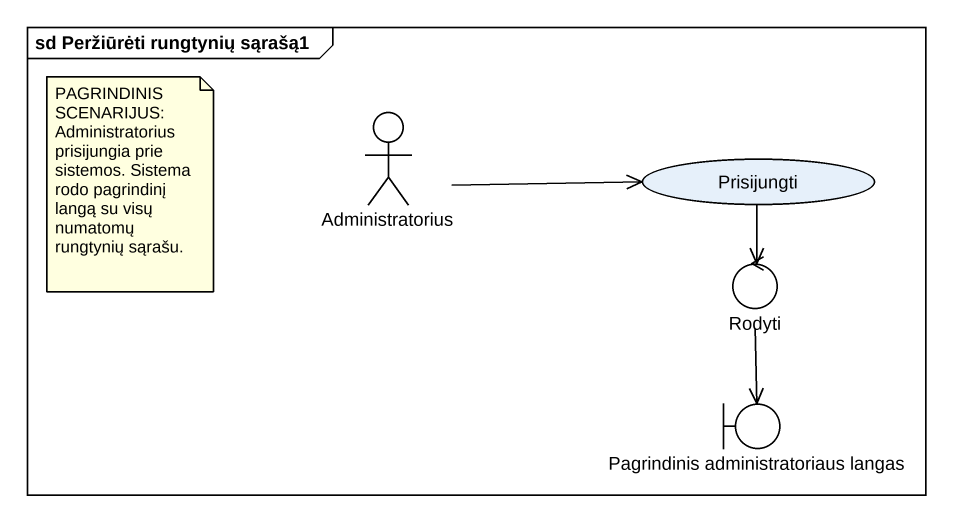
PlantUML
@startuml
mainframe sd Peržiūrėti rungtynių sąrašą1
actor Administratorius
usecase Prisijungti
control Rodyti
boundary "Pagrindinis administratoriaus langas" as Pagrindinis
Administratorius -right-> Prisijungti
Prisijungti --> Rodyti
Rodyti --> Pagrindinis
note as N1
  PAGRINDINIS SCENARIJUS:
  Administratorius prisijungia prie sistemos. Sistema rodo pagrindinį langą su visų numatomų rungtynių sąrašu.
end note
@enduml
